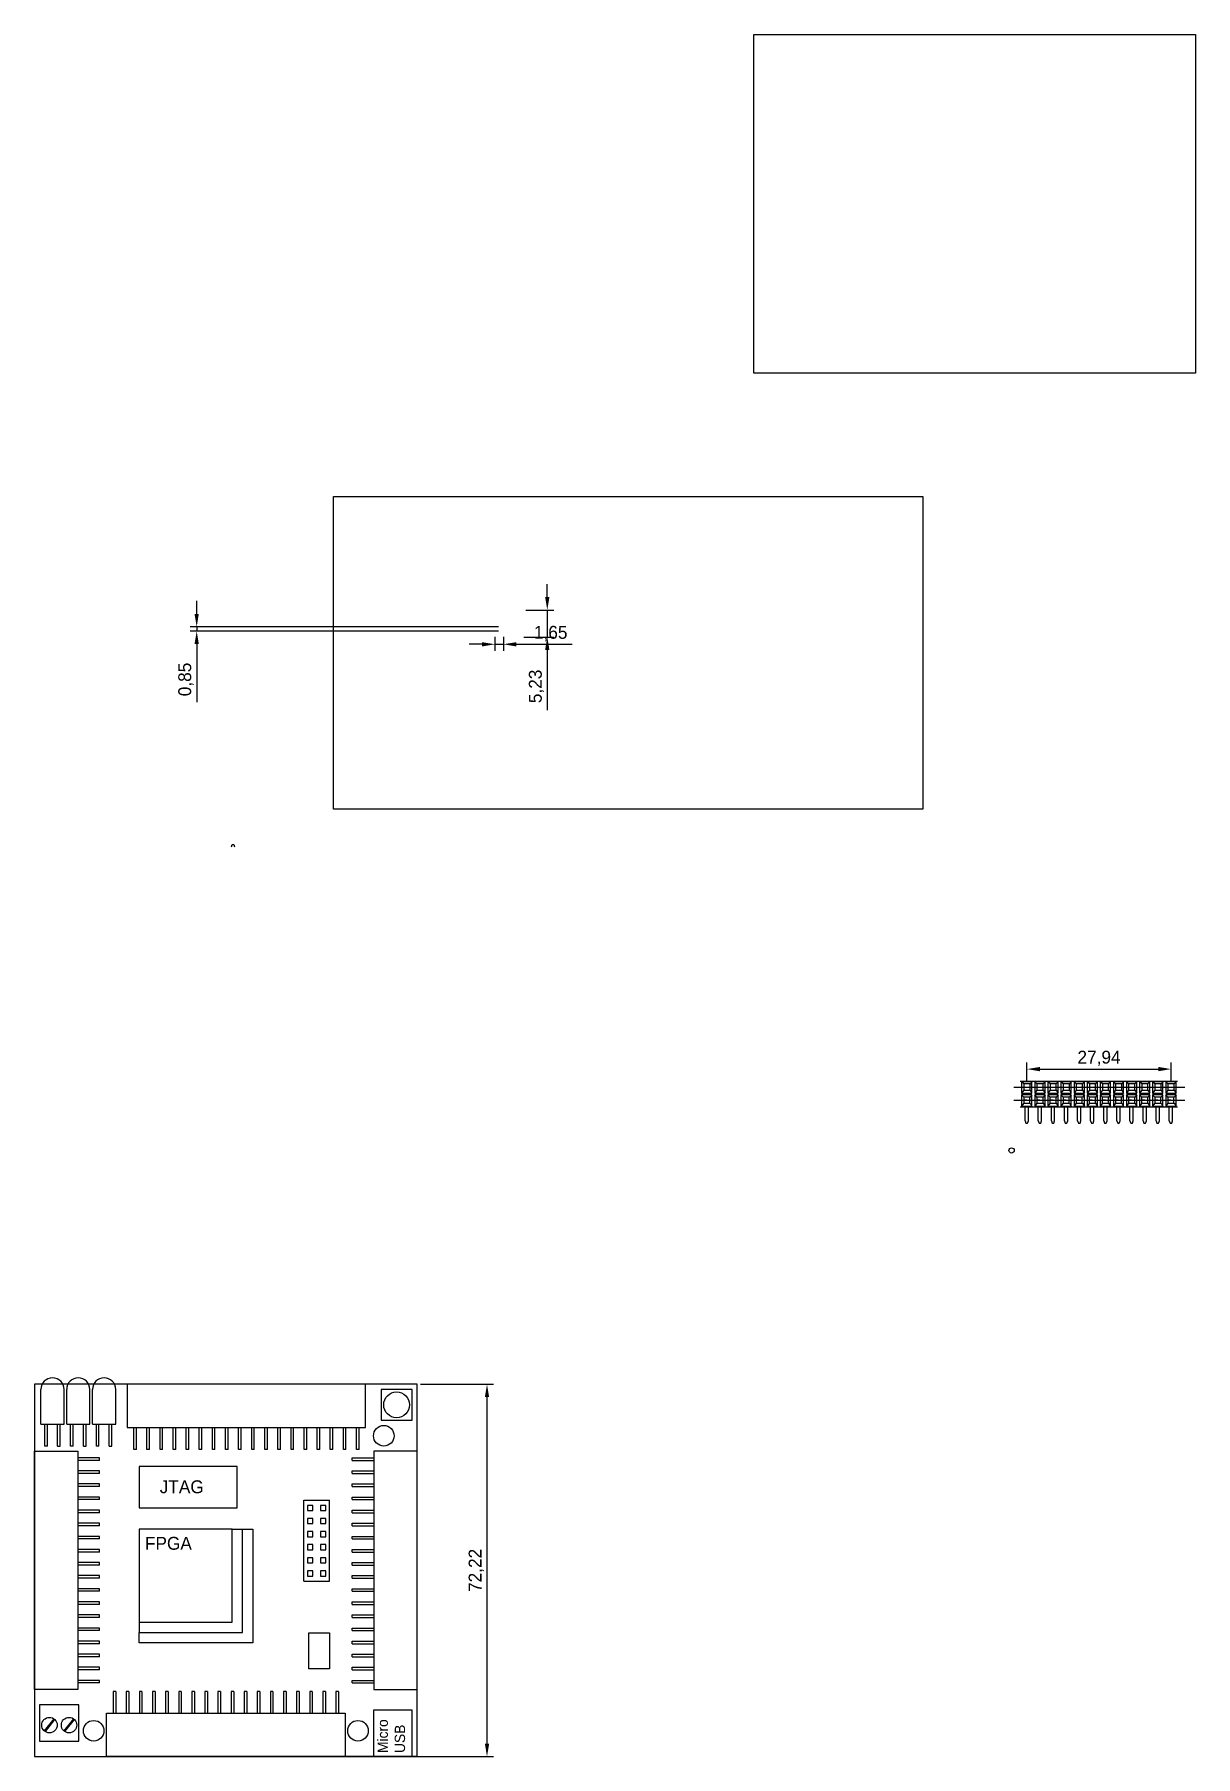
# Model space of a CAD drawing. Header units: millimetres. Extents: x 169 to 587, y 101 to 465.
# Drawn here: x 361.8 to 587, y 131.3 to 465.3 of the extents above; entities that cross this region are included whole.
import ezdxf

# ---------------------------------------------------------------- set-up
doc = ezdxf.new("R2010")
doc.units = ezdxf.units.MM
doc.dimstyles.new('ISO-25', dxfattribs={"dimtxt": 2.5, "dimasz": 2.5, "dimexe": 1.25, "dimexo": 0.625, "dimtad": 1, "dimtxsty": 'Standard', "dimcen": 2.5, "dimadec": 0, "dimazin": 0, "dimtfac": 1, "dimtmove": 0, "dimatfit": 3, "dimfxl": 1, "dimarcsym": 0})
picture_1 = doc.add_image_def('image1.png', size_in_pixel=(812, 431))
picture_2 = doc.add_image_def('image2.jpg', size_in_pixel=(615, 472))

# ---------------------------------------------------------------- blocks, each defined once
blk = doc.blocks.new('*U41')
for p, q in [((0.25, 2.12), (-0.25, 2.12)), ((-0.25, 2.12), (-0.25, -2.12)), ((0.25, 2.12), (0.25, -2.12))]:
    blk.add_line(p, q)
blk = doc.blocks.new('*U40')
at = {"color": 0, "linetype": 'ByBlock', "lineweight": -2, "transparency": 16777216}
for p in [(0, 0), (2.54, 0), (5.08, 0), (7.62, 0), (10.16, 0), (12.7, 0), (15.24, 0), (17.78, 0), (20.32, 0), (22.86, 0), (25.4, 0), (27.94, 0), (30.48, 0), (33.02, 0), (35.56, 0), (38.1, 0), (40.64, 0), (43.18, 0)]:
    blk.add_blockref('*U41', p, dxfattribs=at)
blk = doc.blocks.new('*U43')
for p, q in [((0.25, 2.12), (-0.25, 2.12)), ((-0.25, 2.12), (-0.25, -2.12)), ((0.25, 2.12), (0.25, -2.12))]:
    blk.add_line(p, q)
blk = doc.blocks.new('*U42')
at = {"color": 0, "linetype": 'ByBlock', "lineweight": -2, "transparency": 16777216}
for p in [(0, 0), (2.54, 0), (5.08, 0), (7.62, 0), (10.16, 0), (12.7, 0), (15.24, 0), (17.78, 0), (20.32, 0), (22.86, 0), (25.4, 0), (27.94, 0), (30.48, 0), (33.02, 0), (35.56, 0), (38.1, 0), (40.64, 0), (43.18, 0)]:
    blk.add_blockref('*U43', p, dxfattribs=at)
blk = doc.blocks.new('*U45')
for p, q in [((0.25, 2.12), (-0.25, 2.12)), ((-0.25, 2.12), (-0.25, -2.12)), ((0.25, 2.12), (0.25, -2.12))]:
    blk.add_line(p, q)
blk = doc.blocks.new('*U44')
at = {"color": 0, "linetype": 'ByBlock', "lineweight": -2, "transparency": 16777216}
for p in [(0, 0), (2.54, 0), (5.08, 0), (7.62, 0), (10.16, 0), (12.7, 0), (15.24, 0), (17.78, 0), (20.32, 0), (22.86, 0), (25.4, 0), (27.94, 0), (30.48, 0), (33.02, 0), (35.56, 0), (38.1, 0), (40.64, 0), (43.18, 0)]:
    blk.add_blockref('*U45', p, dxfattribs=at)
blk = doc.blocks.new('*U47')
for p, q in [((0.25, 2.12), (-0.25, 2.12)), ((-0.25, 2.12), (-0.25, -2.12)), ((0.25, 2.12), (0.25, -2.12))]:
    blk.add_line(p, q)
blk = doc.blocks.new('*U46')
at = {"color": 0, "linetype": 'ByBlock', "lineweight": -2, "transparency": 16777216}
for p in [(0, 0), (2.54, 0), (5.08, 0), (7.62, 0), (10.16, 0), (12.7, 0), (15.24, 0), (17.78, 0), (20.32, 0), (22.86, 0), (25.4, 0), (27.94, 0), (30.48, 0), (33.02, 0), (35.56, 0), (38.1, 0), (40.64, 0), (43.18, 0)]:
    blk.add_blockref('*U47', p, dxfattribs=at)
blk = doc.blocks.new('*U51')
for p, q in [((0.25, 2.12), (-0.25, 2.12)), ((-0.25, 2.12), (-0.25, -2.12)), ((0.25, 2.12), (0.25, -2.12))]:
    blk.add_line(p, q)
blk = doc.blocks.new('*U50')
at = {"color": 0, "linetype": 'ByBlock', "lineweight": -2, "transparency": 16777216}
blk.add_blockref('*U51', (0, 0), dxfattribs=at)
blk = doc.blocks.new('*U53')
for p, q in [((0.25, 2.12), (-0.25, 2.12)), ((-0.25, 2.12), (-0.25, -2.12)), ((0.25, 2.12), (0.25, -2.12))]:
    blk.add_line(p, q)
blk = doc.blocks.new('*U52')
at = {"color": 0, "linetype": 'ByBlock', "lineweight": -2, "transparency": 16777216}
blk.add_blockref('*U53', (0, 0), dxfattribs=at)
blk = doc.blocks.new('*U49')
for p, q in [((-2.25, -2.38), (-2.25, 4.37)), ((2.25, -2.38), (2.25, 4.37)), ((-2.25, -2.38), (2.25, -2.38))]:
    blk.add_line(p, q)
blk.add_arc((0, 4.37), 2.25, 0, 180)
at = {"xscale": -1, "rotation": 180}
blk.add_blockref('*U50', (-1.25, -4.5), dxfattribs=at)
at = {"rotation": 180}
blk.add_blockref('*U52', (1.25, -4.5), dxfattribs=at)
blk = doc.blocks.new('*U48')
at = {"color": 0, "linetype": 'ByBlock', "lineweight": -2, "transparency": 16777216}
for p in [(0, 0), (5, 0), (10, 0)]:
    blk.add_blockref('*U49', p, dxfattribs=at)
blk = doc.blocks.new('*D55')
at = {"color": 0, "lineweight": -2, "transparency": 16777216}
for p, q in [((436.66, 203.49), (450.82, 203.49)), ((449.57, 200.99), (449.57, 133.77)), ((435.66, 131.27), (450.82, 131.27))]:
    blk.add_line(p, q, dxfattribs=at)
at = {"color": 0, "transparency": 16777216}
for points in [[(449.99, 200.99), (449.16, 200.99), (449.57, 203.49)], [(449.16, 133.77), (449.99, 133.77), (449.57, 131.27)]]:
    blk.add_solid(points, dxfattribs=at)
at = {"layer": 'Defpoints', "color": 0, "transparency": 16777216}
for p in [(436.04, 203.49), (435.04, 131.27), (449.57, 131.27)]:
    blk.add_point(p, dxfattribs=at)
at = {"color": 0, "transparency": 16777216, "insert": (447.49, 167.38), "char_height": 2.5, "attachment_point": 5, "rotation": 90}
blk.add_mtext('72,22', dxfattribs=at)
blk = doc.blocks.new('*D56')
at = {"color": 0, "lineweight": -2, "transparency": 16777216}
for p, q in [((461.26, 356.15), (461.26, 358.65)), ((457.07, 353.65), (462.51, 353.65)), ((461.26, 353.65), (461.26, 348.42)), ((456.71, 348.42), (462.51, 348.42)), ((461.26, 345.92), (461.26, 334.25))]:
    blk.add_line(p, q, dxfattribs=at)
at = {"color": 0, "transparency": 16777216}
for points in [[(460.84, 356.15), (461.67, 356.15), (461.26, 353.65)], [(461.67, 345.92), (460.84, 345.92), (461.26, 348.42)]]:
    blk.add_solid(points, dxfattribs=at)
at = {"layer": 'Defpoints', "color": 0, "transparency": 16777216}
for p in [(456.57, 353.65), (456.21, 348.42), (461.26, 348.42)]:
    blk.add_point(p, dxfattribs=at)
at = {"color": 0, "transparency": 16777216, "insert": (459.17, 338.84), "char_height": 2.5, "attachment_point": 5, "rotation": 90}
blk.add_mtext('5,23', dxfattribs=at)
blk = doc.blocks.new('*D78')
at = {"color": 0, "lineweight": -2, "transparency": 16777216}
for p, q in [((451.1, 348.44), (451.1, 345.76)), ((452.76, 348.44), (452.76, 345.76)), ((448.6, 347.01), (446.1, 347.01)), ((451.1, 347.01), (452.76, 347.01)), ((455.26, 347.01), (466.09, 347.01))]:
    blk.add_line(p, q, dxfattribs=at)
at = {"color": 0, "transparency": 16777216}
for points in [[(448.6, 346.59), (448.6, 347.42), (451.1, 347.01)], [(455.26, 347.42), (455.26, 346.59), (452.76, 347.01)]]:
    blk.add_solid(points, dxfattribs=at)
at = {"layer": 'Defpoints', "color": 0, "transparency": 16777216}
for p in [(451.1, 349.07), (452.76, 349.07), (452.76, 347.01)]:
    blk.add_point(p, dxfattribs=at)
at = {"color": 0, "transparency": 16777216, "insert": (461.92, 349.09), "char_height": 2.5, "attachment_point": 5}
blk.add_mtext('1,65', dxfattribs=at)
blk = doc.blocks.new('*D79')
at = {"color": 0, "lineweight": -2, "transparency": 16777216}
for p, q in [((393.28, 352.91), (393.28, 355.41)), ((451.83, 350.41), (392.03, 350.41)), ((451.83, 349.56), (392.03, 349.56)), ((393.28, 350.41), (393.28, 349.56)), ((393.28, 347.06), (393.28, 335.81))]:
    blk.add_line(p, q, dxfattribs=at)
at = {"color": 0, "transparency": 16777216}
for points in [[(392.86, 352.91), (393.69, 352.91), (393.28, 350.41)], [(393.69, 347.06), (392.86, 347.06), (393.28, 349.56)]]:
    blk.add_solid(points, dxfattribs=at)
at = {"layer": 'Defpoints', "color": 0, "transparency": 16777216}
for p in [(393.28, 349.56), (452.46, 350.41), (452.46, 349.56)]:
    blk.add_point(p, dxfattribs=at)
at = {"color": 0, "transparency": 16777216, "insert": (391.19, 340.18), "char_height": 2.5, "attachment_point": 5, "rotation": 90}
blk.add_mtext('0,85', dxfattribs=at)
blk = doc.blocks.new('*D138')
at = {"color": 0, "lineweight": -2, "transparency": 16777216}
for p, q in [((554.28, 262.35), (554.28, 265.86)), ((556.78, 264.61), (579.72, 264.61)), ((582.22, 262.35), (582.22, 265.86))]:
    blk.add_line(p, q, dxfattribs=at)
at = {"color": 0, "transparency": 16777216}
for points in [[(556.78, 265.03), (556.78, 264.19), (554.28, 264.61)], [(579.72, 264.19), (579.72, 265.03), (582.22, 264.61)]]:
    blk.add_solid(points, dxfattribs=at)
at = {"layer": 'Defpoints', "color": 0, "transparency": 16777216}
for p in [(582.22, 264.61), (554.28, 261.72), (582.22, 261.72)]:
    blk.add_point(p, dxfattribs=at)
at = {"color": 0, "transparency": 16777216, "insert": (568.25, 266.69), "char_height": 2.5, "attachment_point": 5}
blk.add_mtext('27,94', dxfattribs=at)

msp = doc.modelspace()

# ---------------------------------------------------------------- linework, layer by layer
for p, q in [((400, 307.736), (400.16, 308.2)), ((400.16, 308.2), (400.48, 308.2)), ((400.48, 308.2), (400.64, 307.736)), ((551.706, 261.125), (554.246, 261.125)), ((552.976, 262.298), (555.516, 262.298)), ((553.676, 261.725), (553.246, 262.168)), ((554.246, 262.298), (554.246, 262.168)), ((554.246, 261.125), (556.786, 261.125)), ((554.246, 261.125), (556.786, 261.125)), ((555.246, 262.168), (554.876, 261.725)), ((555.516, 262.298), (558.056, 262.298)), ((556.216, 261.725), (555.786, 262.168)), ((556.786, 262.298), (556.786, 262.168)), ((556.786, 261.125), (559.326, 261.125)), ((556.786, 261.125), (559.326, 261.125)), ((557.786, 262.168), (557.416, 261.725)), ((558.056, 262.298), (560.596, 262.298)), ((558.756, 261.725), (558.326, 262.168)), ((559.326, 262.298), (559.326, 262.168)), ((559.326, 261.125), (561.866, 261.125)), ((559.326, 261.125), (561.866, 261.125)), ((560.326, 262.168), (559.956, 261.725)), ((560.596, 262.298), (563.136, 262.298)), ((561.296, 261.725), (560.866, 262.168)), ((561.866, 262.298), (561.866, 262.168)), ((561.866, 261.125), (564.406, 261.125)), ((561.866, 261.125), (564.406, 261.125)), ((562.866, 262.168), (562.496, 261.725)), ((563.136, 262.298), (565.676, 262.298)), ((563.836, 261.725), (563.406, 262.168)), ((564.406, 262.298), (564.406, 262.168)), ((564.406, 261.125), (566.946, 261.125)), ((564.406, 261.125), (566.946, 261.125)), ((565.406, 262.168), (565.036, 261.725)), ((565.676, 262.298), (568.216, 262.298)), ((566.376, 261.725), (565.946, 262.168)), ((566.946, 262.298), (566.946, 262.168)), ((566.946, 261.125), (569.486, 261.125)), ((566.946, 261.125), (569.486, 261.125)), ((567.946, 262.168), (567.576, 261.725)), ((568.216, 262.298), (570.756, 262.298)), ((568.916, 261.725), (568.486, 262.168)), ((569.486, 262.298), (569.486, 262.168)), ((569.486, 261.125), (572.026, 261.125)), ((569.486, 261.125), (572.026, 261.125)), ((570.486, 262.168), (570.116, 261.725)), ((570.756, 262.298), (573.296, 262.298)), ((571.456, 261.725), (571.026, 262.168)), ((572.026, 262.298), (572.026, 262.168)), ((572.026, 261.125), (574.566, 261.125)), ((572.026, 261.125), (574.566, 261.125)), ((573.026, 262.168), (572.656, 261.725)), ((573.296, 262.298), (575.836, 262.298)), ((573.996, 261.725), (573.566, 262.168)), ((574.566, 262.298), (574.566, 262.168)), ((574.566, 261.125), (577.106, 261.125)), ((574.566, 261.125), (577.106, 261.125)), ((575.566, 262.168), (575.196, 261.725)), ((575.836, 262.298), (578.376, 262.298)), ((576.536, 261.725), (576.106, 262.168)), ((577.106, 262.298), (577.106, 262.168)), ((577.106, 261.125), (579.646, 261.125)), ((577.106, 261.125), (579.646, 261.125)), ((578.106, 262.168), (577.736, 261.725)), ((578.376, 262.298), (580.916, 262.298)), ((579.076, 261.725), (578.646, 262.168)), ((579.646, 262.298), (579.646, 262.168)), ((579.646, 261.125), (582.186, 261.125)), ((579.646, 261.125), (582.186, 261.125)), ((580.646, 262.168), (580.276, 261.725)), ((580.916, 262.298), (583.456, 262.298)), ((581.616, 261.725), (581.186, 262.168)), ((582.186, 262.298), (582.186, 262.168)), ((582.186, 261.125), (584.726, 261.125)), ((582.346, 261.125), (584.886, 261.125)), ((583.186, 262.168), (582.816, 261.725)), ((551.706, 258.585), (554.246, 258.585)), ((552.976, 257.298), (555.516, 257.298)), ((553.676, 260.525), (553.246, 259.968)), ((553.676, 259.185), (553.246, 259.628)), ((553.676, 257.985), (553.246, 257.428)), ((554.246, 258.585), (553.646, 258.585)), ((553.926, 254.562), (553.926, 257.298)), ((554.246, 258.585), (556.786, 258.585)), ((554.246, 258.585), (556.786, 258.585)), ((554.246, 257.428), (554.246, 257.298)), ((554.566, 254.562), (554.566, 257.298)), ((554.876, 260.525), (555.246, 259.968)), ((555.246, 259.628), (554.876, 259.185)), ((554.876, 257.985), (555.246, 257.428)), ((555.516, 257.298), (558.056, 257.298)), ((556.216, 260.525), (555.786, 259.968)), ((556.216, 259.185), (555.786, 259.628)), ((556.216, 257.985), (555.786, 257.428)), ((556.786, 258.585), (556.186, 258.585)), ((556.466, 254.562), (556.466, 257.298)), ((556.786, 258.585), (559.326, 258.585)), ((556.786, 258.585), (559.326, 258.585)), ((556.786, 257.428), (556.786, 257.298)), ((557.106, 254.562), (557.106, 257.298)), ((557.416, 260.525), (557.786, 259.968)), ((557.786, 259.628), (557.416, 259.185)), ((557.416, 257.985), (557.786, 257.428)), ((558.056, 257.298), (560.596, 257.298)), ((558.756, 260.525), (558.326, 259.968)), ((558.756, 259.185), (558.326, 259.628)), ((558.756, 257.985), (558.326, 257.428)), ((559.326, 258.585), (558.726, 258.585)), ((559.006, 254.562), (559.006, 257.298)), ((559.326, 258.585), (561.866, 258.585)), ((559.326, 258.585), (561.866, 258.585)), ((559.326, 257.428), (559.326, 257.298)), ((559.646, 254.562), (559.646, 257.298)), ((559.956, 260.525), (560.326, 259.968)), ((560.326, 259.628), (559.956, 259.185)), ((559.956, 257.985), (560.326, 257.428)), ((560.596, 257.298), (563.136, 257.298)), ((561.296, 260.525), (560.866, 259.968)), ((561.296, 259.185), (560.866, 259.628)), ((561.296, 257.985), (560.866, 257.428)), ((561.866, 258.585), (561.266, 258.585)), ((561.546, 254.562), (561.546, 257.298)), ((561.866, 258.585), (564.406, 258.585)), ((561.866, 258.585), (564.406, 258.585)), ((561.866, 257.428), (561.866, 257.298)), ((562.186, 254.562), (562.186, 257.298)), ((562.496, 260.525), (562.866, 259.968)), ((562.866, 259.628), (562.496, 259.185)), ((562.496, 257.985), (562.866, 257.428)), ((563.136, 257.298), (565.676, 257.298)), ((563.836, 260.525), (563.406, 259.968)), ((563.836, 259.185), (563.406, 259.628)), ((563.836, 257.985), (563.406, 257.428)), ((564.406, 258.585), (563.806, 258.585)), ((564.086, 254.562), (564.086, 257.298)), ((564.406, 258.585), (566.946, 258.585)), ((564.406, 258.585), (566.946, 258.585)), ((564.406, 257.428), (564.406, 257.298)), ((564.726, 254.562), (564.726, 257.298)), ((565.036, 260.525), (565.406, 259.968)), ((565.406, 259.628), (565.036, 259.185)), ((565.036, 257.985), (565.406, 257.428)), ((565.676, 257.298), (568.216, 257.298)), ((566.376, 260.525), (565.946, 259.968)), ((566.376, 259.185), (565.946, 259.628)), ((566.376, 257.985), (565.946, 257.428)), ((566.946, 258.585), (566.346, 258.585)), ((566.626, 254.562), (566.626, 257.298)), ((566.946, 258.585), (569.486, 258.585)), ((566.946, 258.585), (569.486, 258.585)), ((566.946, 257.428), (566.946, 257.298)), ((567.266, 254.562), (567.266, 257.298)), ((567.576, 260.525), (567.946, 259.968)), ((567.946, 259.628), (567.576, 259.185)), ((567.576, 257.985), (567.946, 257.428)), ((568.216, 257.298), (570.756, 257.298)), ((568.916, 260.525), (568.486, 259.968)), ((568.916, 259.185), (568.486, 259.628)), ((568.916, 257.985), (568.486, 257.428)), ((569.486, 258.585), (568.886, 258.585)), ((569.166, 254.562), (569.166, 257.298)), ((569.486, 258.585), (572.026, 258.585)), ((569.486, 258.585), (572.026, 258.585)), ((569.486, 257.428), (569.486, 257.298)), ((569.806, 254.562), (569.806, 257.298)), ((570.116, 260.525), (570.486, 259.968)), ((570.486, 259.628), (570.116, 259.185)), ((570.116, 257.985), (570.486, 257.428)), ((570.756, 257.298), (573.296, 257.298)), ((571.456, 260.525), (571.026, 259.968)), ((571.456, 259.185), (571.026, 259.628)), ((571.456, 257.985), (571.026, 257.428)), ((572.026, 258.585), (571.426, 258.585)), ((571.706, 254.562), (571.706, 257.298)), ((572.026, 258.585), (574.566, 258.585)), ((572.026, 258.585), (574.566, 258.585)), ((572.026, 257.428), (572.026, 257.298)), ((572.346, 254.562), (572.346, 257.298)), ((572.656, 260.525), (573.026, 259.968)), ((573.026, 259.628), (572.656, 259.185)), ((572.656, 257.985), (573.026, 257.428)), ((573.296, 257.298), (575.836, 257.298)), ((573.996, 260.525), (573.566, 259.968)), ((573.996, 259.185), (573.566, 259.628)), ((573.996, 257.985), (573.566, 257.428)), ((574.566, 258.585), (573.966, 258.585)), ((574.246, 254.562), (574.246, 257.298)), ((574.566, 258.585), (577.106, 258.585)), ((574.566, 258.585), (577.106, 258.585)), ((574.566, 257.428), (574.566, 257.298)), ((574.886, 254.562), (574.886, 257.298)), ((575.196, 260.525), (575.566, 259.968)), ((575.566, 259.628), (575.196, 259.185)), ((575.196, 257.985), (575.566, 257.428)), ((575.836, 257.298), (578.376, 257.298)), ((576.536, 260.525), (576.106, 259.968)), ((576.536, 259.185), (576.106, 259.628)), ((576.536, 257.985), (576.106, 257.428)), ((577.106, 258.585), (576.506, 258.585)), ((576.786, 254.562), (576.786, 257.298)), ((577.106, 258.585), (579.646, 258.585)), ((577.106, 258.585), (579.646, 258.585)), ((577.106, 257.428), (577.106, 257.298)), ((577.426, 254.562), (577.426, 257.298)), ((577.736, 260.525), (578.106, 259.968)), ((578.106, 259.628), (577.736, 259.185)), ((577.736, 257.985), (578.106, 257.428)), ((578.376, 257.298), (580.916, 257.298)), ((579.076, 260.525), (578.646, 259.968)), ((579.076, 259.185), (578.646, 259.628)), ((579.076, 257.985), (578.646, 257.428)), ((579.646, 258.585), (579.046, 258.585)), ((579.326, 254.562), (579.326, 257.298)), ((579.646, 258.585), (582.186, 258.585)), ((579.646, 258.585), (582.186, 258.585)), ((579.646, 257.428), (579.646, 257.298)), ((579.966, 254.562), (579.966, 257.298)), ((580.276, 260.525), (580.646, 259.968)), ((580.646, 259.628), (580.276, 259.185)), ((580.276, 257.985), (580.646, 257.428)), ((580.916, 257.298), (583.456, 257.298)), ((581.616, 260.525), (581.186, 259.968)), ((581.616, 259.185), (581.186, 259.628)), ((581.616, 257.985), (581.186, 257.428)), ((582.186, 258.585), (581.586, 258.585)), ((581.866, 254.562), (581.866, 257.298)), ((582.186, 258.585), (584.726, 258.585)), ((582.186, 257.428), (582.186, 257.298)), ((582.346, 258.585), (584.886, 258.585)), ((582.506, 254.562), (582.506, 257.298)), ((582.816, 260.525), (583.186, 259.968)), ((583.186, 259.628), (582.816, 259.185)), ((582.816, 257.985), (583.186, 257.428)), ((553.926, 254.562), (554.086, 254.098)), ((554.086, 254.098), (554.406, 254.098)), ((554.406, 254.098), (554.566, 254.562)), ((556.466, 254.562), (556.626, 254.098)), ((556.626, 254.098), (556.946, 254.098)), ((556.946, 254.098), (557.106, 254.562)), ((559.006, 254.562), (559.166, 254.098)), ((559.166, 254.098), (559.486, 254.098)), ((559.486, 254.098), (559.646, 254.562)), ((561.546, 254.562), (561.706, 254.098)), ((561.706, 254.098), (562.026, 254.098)), ((562.026, 254.098), (562.186, 254.562)), ((564.086, 254.562), (564.246, 254.098)), ((564.246, 254.098), (564.566, 254.098)), ((564.566, 254.098), (564.726, 254.562)), ((566.626, 254.562), (566.786, 254.098)), ((566.786, 254.098), (567.106, 254.098)), ((567.106, 254.098), (567.266, 254.562)), ((569.166, 254.562), (569.326, 254.098)), ((569.326, 254.098), (569.646, 254.098)), ((569.646, 254.098), (569.806, 254.562)), ((571.706, 254.562), (571.866, 254.098)), ((571.866, 254.098), (572.186, 254.098)), ((572.186, 254.098), (572.346, 254.562)), ((574.246, 254.562), (574.406, 254.098)), ((574.406, 254.098), (574.726, 254.098)), ((574.726, 254.098), (574.886, 254.562)), ((576.786, 254.562), (576.946, 254.098)), ((576.946, 254.098), (577.266, 254.098)), ((577.266, 254.098), (577.426, 254.562)), ((579.326, 254.562), (579.486, 254.098)), ((579.486, 254.098), (579.806, 254.098)), ((579.806, 254.098), (579.966, 254.562)), ((581.866, 254.562), (582.026, 254.098)), ((582.026, 254.098), (582.346, 254.098)), ((582.346, 254.098), (582.506, 254.562)), ((426.038, 203.492), (379.818, 203.492)), ((379.818, 203.492), (379.818, 195.092)), ((426.038, 195.092), (426.038, 203.492)), ((435.038, 202.492), (429.038, 202.492)), ((429.038, 202.492), (429.038, 196.492)), ((435.038, 196.492), (435.038, 202.492)), ((379.818, 195.092), (426.038, 195.092)), ((429.038, 196.492), (435.038, 196.492)), ((361.818, 144.272), (361.818, 190.492)), ((361.818, 190.492), (370.218, 190.492)), ((370.218, 190.492), (370.218, 144.272)), ((427.638, 190.492), (427.638, 144.272)), ((436.038, 190.492), (427.638, 190.492)), ((436.038, 144.272), (436.038, 190.492)), ((401.136, 187.535), (382.136, 187.535)), ((382.136, 187.535), (382.136, 179.535)), ((401.136, 179.535), (401.136, 187.535)), ((414.038, 181.012), (419.038, 181.012)), ((414.038, 165.272), (414.038, 181.012)), ((419.038, 165.272), (419.038, 181.012)), ((382.136, 179.535), (401.136, 179.535)), ((415.768, 179.992), (414.768, 179.992)), ((414.768, 179.992), (414.768, 178.992)), ((414.768, 178.992), (415.768, 178.992)), ((415.768, 177.452), (414.768, 177.452)), ((414.768, 177.452), (414.768, 176.452)), ((415.768, 178.992), (415.768, 179.992)), ((415.768, 176.452), (415.768, 177.452)), ((418.308, 179.992), (417.308, 179.992)), ((417.308, 179.992), (417.308, 178.992)), ((417.308, 178.992), (418.308, 178.992)), ((418.308, 177.452), (417.308, 177.452)), ((417.308, 177.452), (417.308, 176.452)), ((418.308, 178.992), (418.308, 179.992)), ((418.308, 176.452), (418.308, 177.452)), ((382.136, 175.362), (382.136, 157.362)), ((400.136, 175.362), (382.136, 175.362)), ((400.136, 157.362), (400.136, 175.362)), ((400.136, 175.362), (402.136, 175.362)), ((402.136, 157.362), (402.136, 175.362)), ((402.136, 175.362), (404.136, 175.362)), ((404.136, 175.362), (404.136, 153.362)), ((414.768, 176.452), (415.768, 176.452)), ((415.768, 174.912), (414.768, 174.912)), ((414.768, 174.912), (414.768, 173.912)), ((414.768, 173.912), (415.768, 173.912)), ((415.768, 173.912), (415.768, 174.912)), ((417.308, 176.452), (418.308, 176.452)), ((418.308, 174.912), (417.308, 174.912)), ((417.308, 174.912), (417.308, 173.912)), ((417.308, 173.912), (418.308, 173.912)), ((418.308, 173.912), (418.308, 174.912)), ((415.768, 172.372), (414.768, 172.372)), ((414.768, 172.372), (414.768, 171.372)), ((414.768, 171.372), (415.768, 171.372)), ((415.768, 171.372), (415.768, 172.372)), ((418.308, 172.372), (417.308, 172.372)), ((417.308, 172.372), (417.308, 171.372)), ((417.308, 171.372), (418.308, 171.372)), ((418.308, 171.372), (418.308, 172.372)), ((415.768, 169.832), (414.768, 169.832)), ((414.768, 169.832), (414.768, 168.832)), ((414.768, 168.832), (415.768, 168.832)), ((415.768, 167.292), (414.768, 167.292)), ((414.768, 167.292), (414.768, 166.292)), ((415.768, 168.832), (415.768, 169.832)), ((415.768, 166.292), (415.768, 167.292)), ((418.308, 169.832), (417.308, 169.832)), ((417.308, 169.832), (417.308, 168.832)), ((417.308, 168.832), (418.308, 168.832)), ((418.308, 167.292), (417.308, 167.292)), ((417.308, 167.292), (417.308, 166.292)), ((418.308, 168.832), (418.308, 169.832)), ((418.308, 166.292), (418.308, 167.292)), ((414.038, 165.272), (419.038, 165.272)), ((414.768, 166.292), (415.768, 166.292)), ((417.308, 166.292), (418.308, 166.292)), ((382.136, 157.362), (400.136, 157.362)), ((382.136, 157.362), (382.136, 155.362)), ((402.136, 155.362), (402.136, 157.362)), ((382.136, 155.362), (400.136, 155.362)), ((382.136, 153.362), (382.136, 155.362)), ((400.136, 155.362), (402.136, 155.362)), ((415.038, 148.272), (415.038, 155.272)), ((415.038, 155.272), (419.038, 155.272)), ((419.038, 155.272), (419.038, 148.272)), ((404.136, 153.362), (382.136, 153.362)), ((419.038, 148.272), (415.038, 148.272)), ((370.218, 144.272), (361.818, 144.272)), ((427.638, 144.272), (436.038, 144.272)), ((370.438, 141.272), (362.818, 141.272)), ((362.818, 141.272), (362.818, 134.272)), ((370.438, 134.272), (370.438, 141.272)), ((365.582, 138.606), (363.708, 136.263)), ((365.738, 138.481), (363.865, 136.138)), ((369.392, 138.606), (367.518, 136.263)), ((369.548, 138.481), (367.675, 136.138)), ((375.818, 139.672), (422.038, 139.672)), ((375.818, 131.272), (375.818, 139.672)), ((422.038, 139.672), (422.038, 131.272)), ((435.038, 140.272), (427.538, 140.272)), ((427.538, 140.272), (427.538, 131.272)), ((435.038, 131.272), (435.038, 140.272)), ((362.818, 134.272), (370.438, 134.272)), ((422.038, 131.272), (375.818, 131.272)), ((436.038, 131.272), (419.038, 131.272)), ((427.538, 131.272), (435.038, 131.272))]:
    msp.add_line(p, q)
for points in [[(553.246, 262.168), (553.246, 259.968), (555.246, 259.968), (555.246, 262.168)], [(553.676, 261.725), (553.676, 260.525), (554.876, 260.525), (554.876, 261.725)], [(555.786, 262.168), (555.786, 259.968), (557.786, 259.968), (557.786, 262.168)], [(556.216, 261.725), (556.216, 260.525), (557.416, 260.525), (557.416, 261.725)], [(558.326, 262.168), (558.326, 259.968), (560.326, 259.968), (560.326, 262.168)], [(558.756, 261.725), (558.756, 260.525), (559.956, 260.525), (559.956, 261.725)], [(560.866, 262.168), (560.866, 259.968), (562.866, 259.968), (562.866, 262.168)], [(561.296, 261.725), (561.296, 260.525), (562.496, 260.525), (562.496, 261.725)], [(563.406, 262.168), (563.406, 259.968), (565.406, 259.968), (565.406, 262.168)], [(563.836, 261.725), (563.836, 260.525), (565.036, 260.525), (565.036, 261.725)], [(565.946, 262.168), (565.946, 259.968), (567.946, 259.968), (567.946, 262.168)], [(566.376, 261.725), (566.376, 260.525), (567.576, 260.525), (567.576, 261.725)], [(568.486, 262.168), (568.486, 259.968), (570.486, 259.968), (570.486, 262.168)], [(568.916, 261.725), (568.916, 260.525), (570.116, 260.525), (570.116, 261.725)], [(571.026, 262.168), (571.026, 259.968), (573.026, 259.968), (573.026, 262.168)], [(571.456, 261.725), (571.456, 260.525), (572.656, 260.525), (572.656, 261.725)], [(573.566, 262.168), (573.566, 259.968), (575.566, 259.968), (575.566, 262.168)], [(573.996, 261.725), (573.996, 260.525), (575.196, 260.525), (575.196, 261.725)], [(576.106, 262.168), (576.106, 259.968), (578.106, 259.968), (578.106, 262.168)], [(576.536, 261.725), (576.536, 260.525), (577.736, 260.525), (577.736, 261.725)], [(578.646, 262.168), (578.646, 259.968), (580.646, 259.968), (580.646, 262.168)], [(579.076, 261.725), (579.076, 260.525), (580.276, 260.525), (580.276, 261.725)], [(581.186, 262.168), (581.186, 259.968), (583.186, 259.968), (583.186, 262.168)], [(581.616, 261.725), (581.616, 260.525), (582.816, 260.525), (582.816, 261.725)], [(553.246, 259.628), (553.246, 257.428), (555.246, 257.428), (555.246, 259.628)], [(553.646, 259.185), (553.646, 257.985), (554.846, 257.985), (554.846, 259.185)], [(555.786, 259.628), (555.786, 257.428), (557.786, 257.428), (557.786, 259.628)], [(556.186, 259.185), (556.186, 257.985), (557.386, 257.985), (557.386, 259.185)], [(558.326, 259.628), (558.326, 257.428), (560.326, 257.428), (560.326, 259.628)], [(558.726, 259.185), (558.726, 257.985), (559.926, 257.985), (559.926, 259.185)], [(560.866, 259.628), (560.866, 257.428), (562.866, 257.428), (562.866, 259.628)], [(561.266, 259.185), (561.266, 257.985), (562.466, 257.985), (562.466, 259.185)], [(563.406, 259.628), (563.406, 257.428), (565.406, 257.428), (565.406, 259.628)], [(563.806, 259.185), (563.806, 257.985), (565.006, 257.985), (565.006, 259.185)], [(565.946, 259.628), (565.946, 257.428), (567.946, 257.428), (567.946, 259.628)], [(566.346, 259.185), (566.346, 257.985), (567.546, 257.985), (567.546, 259.185)], [(568.486, 259.628), (568.486, 257.428), (570.486, 257.428), (570.486, 259.628)], [(568.886, 259.185), (568.886, 257.985), (570.086, 257.985), (570.086, 259.185)], [(571.026, 259.628), (571.026, 257.428), (573.026, 257.428), (573.026, 259.628)], [(571.426, 259.185), (571.426, 257.985), (572.626, 257.985), (572.626, 259.185)], [(573.566, 259.628), (573.566, 257.428), (575.566, 257.428), (575.566, 259.628)], [(573.966, 259.185), (573.966, 257.985), (575.166, 257.985), (575.166, 259.185)], [(576.106, 259.628), (576.106, 257.428), (578.106, 257.428), (578.106, 259.628)], [(576.506, 259.185), (576.506, 257.985), (577.706, 257.985), (577.706, 259.185)], [(578.646, 259.628), (578.646, 257.428), (580.646, 257.428), (580.646, 259.628)], [(579.046, 259.185), (579.046, 257.985), (580.246, 257.985), (580.246, 259.185)], [(581.186, 259.628), (581.186, 257.428), (583.186, 257.428), (583.186, 259.628)], [(581.586, 259.185), (581.586, 257.985), (582.786, 257.985), (582.786, 259.185)], [(361.818, 131.272), (436.038, 131.272), (436.038, 203.492), (361.818, 203.492)]]:
    msp.add_lwpolyline(points, close=True)
for centre, radius in [((551.295, 248.829), 0.51), ((432.038, 199.492), 2.5), ((429.557, 193.492), 2), ((364.723, 137.372), 1.5), ((368.533, 137.372), 1.5), ((373.3, 136.272), 2), ((424.557, 136.272), 2)]:
    msp.add_circle(centre, radius)

# ---------------------------------------------------------------- block references
for name, p in [('*U48', (365.318, 198.112)), ('*U40', (377.338, 141.792))]:
    msp.add_blockref(name, p)
at = {"xscale": -1}
for name, p, rotation in [('*U46', (381.338, 192.972), 180), ('*U44', (425.518, 188.972), 89.99999999999997)]:
    msp.add_blockref(name, p, dxfattribs=dict(at, rotation=rotation))
at = {"rotation": 270}
msp.add_blockref('*U42', (372.338, 188.972), dxfattribs=at)

# ---------------------------------------------------------------- texts
at = {"char_height": 2.5, "attachment_point": 1}
for s, insert in [('JTAG', (386.109, 184.848)), ('FPGA', (383.238, 173.882))]:
    msp.add_mtext_dynamic_manual_height_columns(s, width=12.81084, gutter_width=12.5, heights=[0], dxfattribs=dict(at, insert=insert))
at = {"insert": (428.347, 131.964), "char_height": 2, "attachment_point": 1, "rotation": 90}
msp.add_mtext_dynamic_manual_height_columns('Micro\\PUSB', width=12.81084, gutter_width=12.5, heights=[0], dxfattribs=at)

# ---------------------------------------------------------------- dimensions: what is measured, and where the dimension line sits
at = {"color": 5}
dim = msp.add_linear_dim(base=(461.256, 348.421), p1=(456.572, 353.65), p2=(456.211, 348.421), angle=90, dimstyle='ISO-25', override={"dimexo": 0.5}, dxfattribs=at)
dim.commit()
dim.dimension.update_dxf_attribs({"geometry": '*D56', "text_midpoint": (459.173, 338.838)})
for base, p1, p2, picture, middle in [((393.277, 349.559), (452.46, 350.409), (452.46, 349.559), '*D79', (391.194, 340.184)), ((449.572, 131.272), (436.038, 203.492), (435.038, 131.272), '*D55', (447.488, 167.382))]:
    dim = msp.add_linear_dim(base=base, p1=p1, p2=p2, angle=90, dimstyle='ISO-25')
    dim.commit()
    dim.dimension.update_dxf_attribs({"geometry": picture, "text_midpoint": middle})
for base, p1, p2, picture, middle in [((452.758, 347.007), (451.104, 349.07), (452.758, 349.07), '*D78', (461.925, 349.09)), ((582.216, 264.611), (554.276, 261.725), (582.216, 261.725), '*D138', (568.246, 266.694))]:
    dim = msp.add_linear_dim(base=base, p1=p1, p2=p2, dimstyle='ISO-25')
    dim.commit()
    dim.dimension.update_dxf_attribs({"geometry": picture, "text_midpoint": middle})

# ---------------------------------------------------------------- pictures from other files: only their frames are drawn
image = msp.add_image(picture_2, insert=(501.344, 399.58), size_in_units=(85.621, 65.712))
image.dxf.flags = 7
image = msp.add_image(picture_1, insert=(419.82, 315.007), size_in_units=(114.284, 60.66))
image.dxf.flags = 7

doc.saveas('drawing.dxf')
